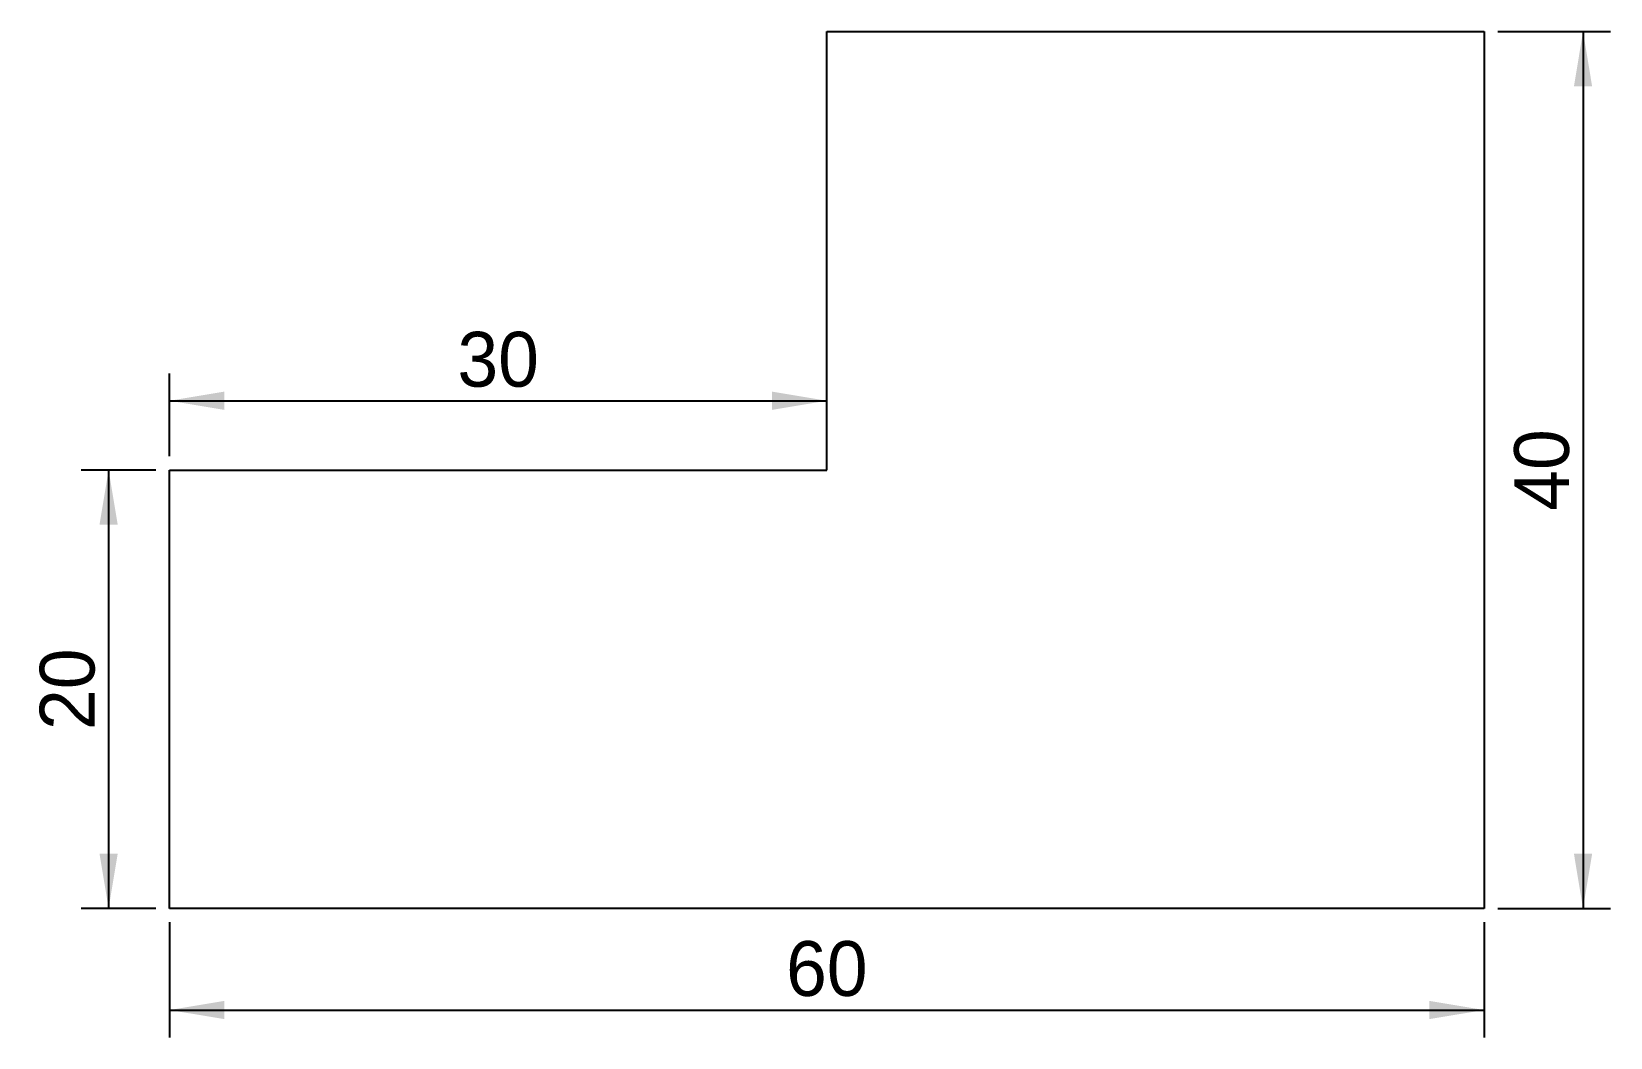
# Model space of a CAD drawing. Extents: x -6.3 to 65.8, y -5.9 to 40.
import ezdxf

# ---------------------------------------------------------------- set-up
doc = ezdxf.new("R2010")
doc.units = 0
doc.layers.get('0').update_dxf_attribs({"linetype": 'CONTINUOUS', "lineweight": 25})
doc.dimstyles.get("Standard").update_dxf_attribs({"dimtxt": 2.5, "dimasz": 2.5, "dimexe": 1.25, "dimexo": 0.625, "dimtad": 0, "dimtoh": 1, "dimdec": 0, "dimzin": 1, "dimdsep": 46, "dimtxsty": 'Standard', "dimcen": 0.09, "dimazin": 0, "dimtfac": 1, "dimtdec": 4, "dimtofl": 0, "dimtmove": 0, "dimatfit": 3, "dimfxl": 1, "dimtolj": 1, "dimtzin": 0, "dimarcsym": 0})

# ---------------------------------------------------------------- blocks, each defined once
blk = doc.blocks.new('*D1')
at = {"color": 0, "linetype": 'ByBlock', "lineweight": -2}
for p, q in [((0, -0.625), (0, -5.882)), ((60, -0.625), (60, -5.882)), ((0, -4.632), (60, -4.632))]:
    blk.add_line(p, q, dxfattribs=at)
for points in [[(0, -4.632), (2.5, -4.216), (2.5, -5.048)], [(60, -4.632), (57.5, -5.048), (57.5, -4.216)]]:
    blk.add_solid(points, dxfattribs=at)
at = {"color": 0, "linetype": 'CONTINUOUS', "lineweight": -2, "insert": (30, -2.757), "char_height": 2.5, "width": 3.05556, "attachment_point": 5}
blk.add_mtext('60', dxfattribs=at)
blk = doc.blocks.new('*D2')
at = {"color": 0, "linetype": 'ByBlock', "lineweight": -2}
for p, q in [((0, 20.625), (0, 24.41)), ((30, 20.625), (30, 24.41)), ((0, 23.16), (30, 23.16))]:
    blk.add_line(p, q, dxfattribs=at)
for points in [[(0, 23.16), (2.5, 23.577), (2.5, 22.744)], [(30, 23.16), (27.5, 22.744), (27.5, 23.577)]]:
    blk.add_solid(points, dxfattribs=at)
at = {"color": 0, "linetype": 'CONTINUOUS', "lineweight": -2, "insert": (15, 25.035), "char_height": 2.5, "width": 3.05556, "attachment_point": 5}
blk.add_mtext('30', dxfattribs=at)
blk = doc.blocks.new('*D3')
at = {"color": 0, "linetype": 'ByBlock', "lineweight": -2}
for p, q in [((-0.625, 20), (-4.029, 20)), ((-2.779, 20), (-2.779, 0)), ((-0.625, 0), (-4.029, 0))]:
    blk.add_line(p, q, dxfattribs=at)
for points in [[(-2.779, 20), (-2.363, 17.5), (-3.196, 17.5)], [(-2.779, 0), (-3.196, 2.5), (-2.363, 2.5)]]:
    blk.add_solid(points, dxfattribs=at)
at = {"color": 0, "linetype": 'CONTINUOUS', "lineweight": -2, "insert": (-4.654, 10), "char_height": 2.5, "width": 3.05556, "attachment_point": 5, "rotation": 90}
blk.add_mtext('20', dxfattribs=at)
blk = doc.blocks.new('*D4')
at = {"color": 0, "linetype": 'ByBlock', "lineweight": -2}
for p, q in [((60.625, 40), (65.762, 40)), ((64.512, 40), (64.512, 0)), ((60.625, 0), (65.762, 0))]:
    blk.add_line(p, q, dxfattribs=at)
for points in [[(64.512, 40), (64.928, 37.5), (64.096, 37.5)], [(64.512, 0), (64.096, 2.5), (64.928, 2.5)]]:
    blk.add_solid(points, dxfattribs=at)
at = {"color": 0, "linetype": 'CONTINUOUS', "lineweight": -2, "insert": (62.637, 20), "char_height": 2.5, "width": 3.33333, "attachment_point": 5, "rotation": 90}
blk.add_mtext('40', dxfattribs=at)

msp = doc.modelspace()

# ---------------------------------------------------------------- linework, layer by layer
for p, q in [((30, 20), (30, 40)), ((60, 40), (60, 0)), ((0, 20), (30, 20)), ((0, 0), (0, 20)), ((60, 0), (0, 0))]:
    msp.add_line(p, q)
at = {"linetype": 'CONTINUOUS', "lineweight": 25}
msp.add_line((30, 40), (60, 40), dxfattribs=at)

# ---------------------------------------------------------------- dimensions: what is measured, and where the dimension line sits
for base, p1, p2, picture, middle in [((64.512, 0), (60, 40), (60, 0), '*D4', (62.637, 20)), ((-2.779, 0), (0, 20), (0, 0), '*D3', (-4.654, 10))]:
    dim = msp.add_linear_dim(base=base, p1=p1, p2=p2, angle=90, dimstyle='Standard')
    dim.commit()
    dim.dimension.update_dxf_attribs({"geometry": picture, "text_midpoint": middle})
for base, p1, p2, picture, middle in [((30, 23.16), (0, 20), (30, 20), '*D2', (15, 25.035)), ((60, -4.632), (0, 0), (60, 0), '*D1', (30, -2.757))]:
    dim = msp.add_linear_dim(base=base, p1=p1, p2=p2, dimstyle='Standard')
    dim.commit()
    dim.dimension.update_dxf_attribs({"geometry": picture, "text_midpoint": middle})

doc.saveas('drawing.dxf')
